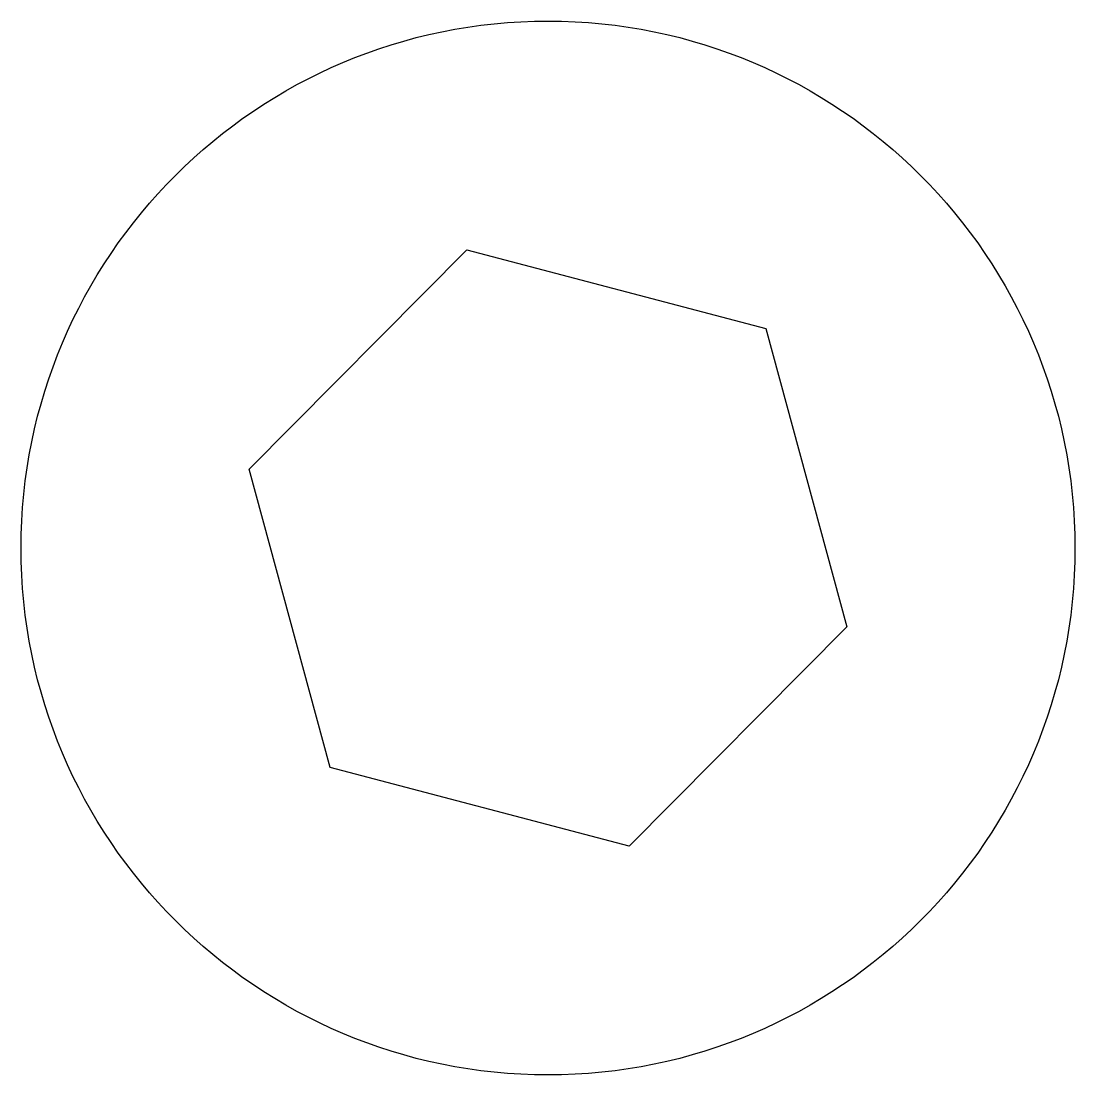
# Model space of a CAD drawing. Header units: inches. Extents: x -3.94 to -1.97, y -0.98 to 0.98.
import ezdxf

# ---------------------------------------------------------------- set-up
doc = ezdxf.new("R2010")
doc.units = ezdxf.units.IN
doc.header["$MEASUREMENT"] = 0

msp = doc.modelspace()

# ---------------------------------------------------------------- linework, layer by layer
at = {"flags": 128}
msp.add_lwpolyline([(-3.1041, 0.5572), (-2.5459, 0.4097), (-2.3946, -0.1475), (-2.8014, -0.5572), (-3.3596, -0.4097), (-3.5109, 0.1475)], close=True, dxfattribs=at)
msp.add_circle((-2.9528, 0), 0.9843)
msp.add_circle((-2.9528, 0), 0.9843)

doc.saveas('drawing.dxf')
